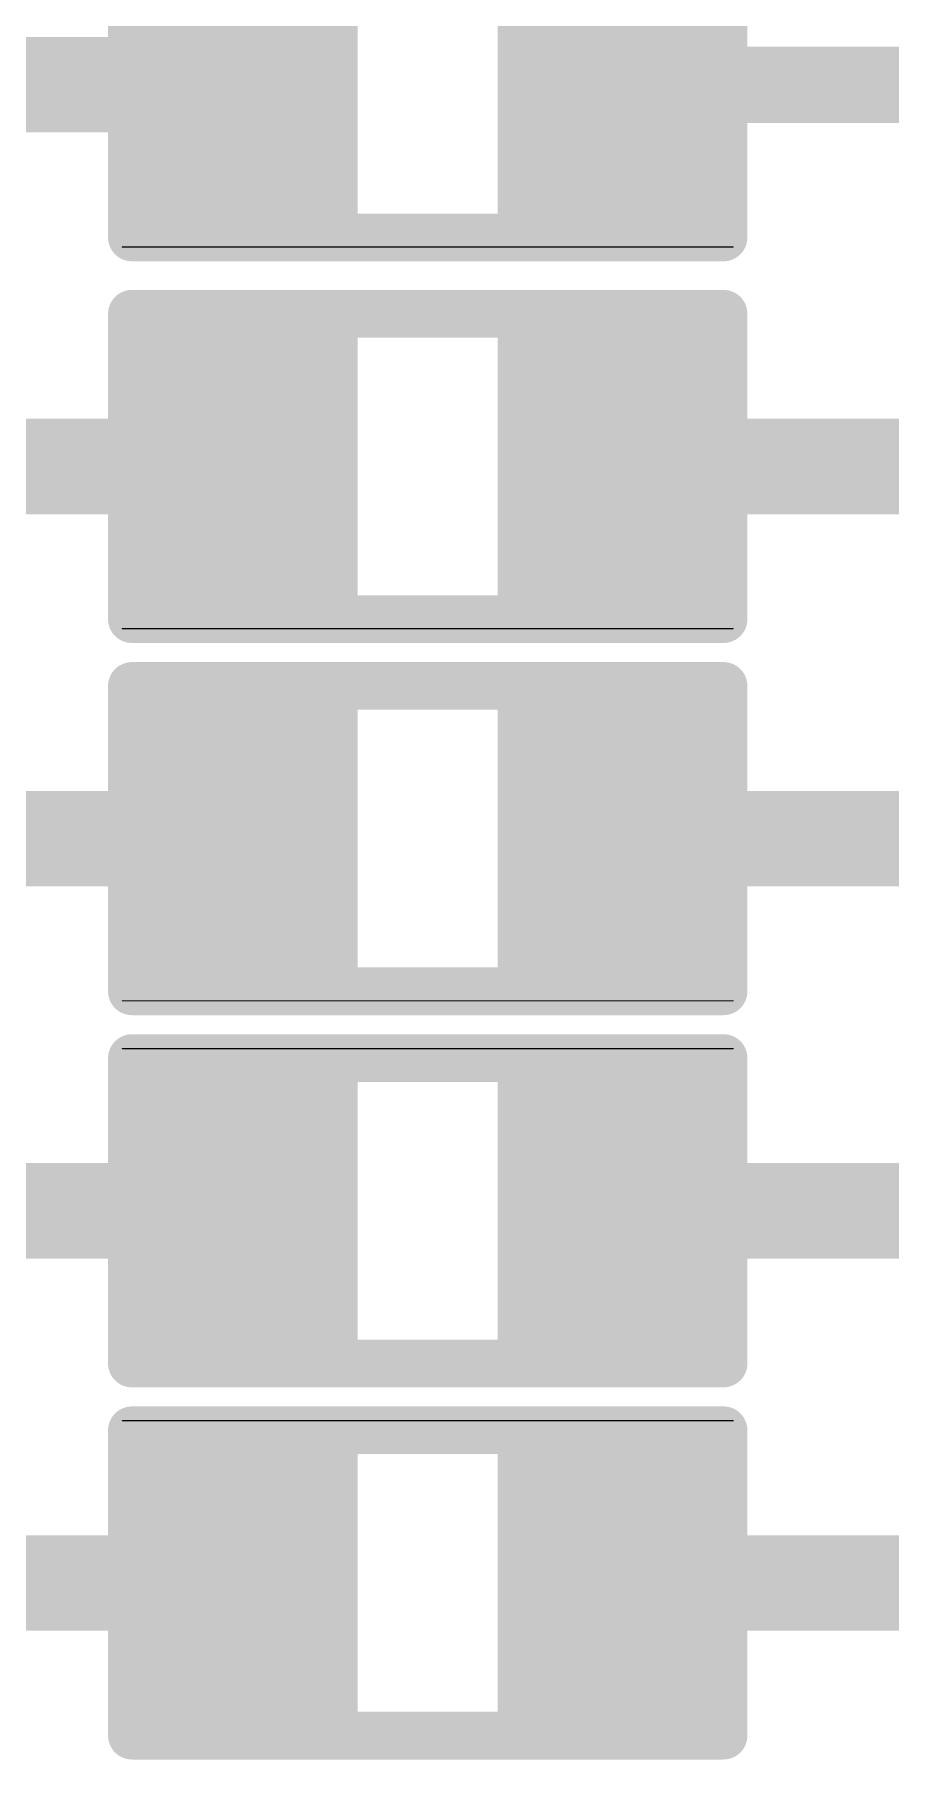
# Model space of a CAD drawing. Header units: inches. Extents: x -11 to 5379, y 0 to 5429.
# Drawn here: x 128.29 to 130.568, y 61.125 to 65.717 of the extents above; entities that cross this region are included whole.
import ezdxf

# ---------------------------------------------------------------- set-up
doc = ezdxf.new("R2010")
doc.units = ezdxf.units.IN
for name, color, linetype in [('Top Layer', 1, 'Continuous'), ('Top Overlay', 2, 'Continuous'), ('Top Paste', 8, 'Continuous'), ('Top Solder', 216, 'Continuous')]:
    doc.layers.add(name, color=color, linetype=linetype)

# ---------------------------------------------------------------- blocks, each defined once
blk = doc.blocks.new('R___0402_385')
at = {"layer": 'Top Layer'}
for points in [[(-0.6985, -0.3175), (-0.6985, 0.3175), (-0.2413, 0.3175), (-0.2413, -0.3175)], [(0.2413, -0.3175), (0.2413, 0.3175), (0.6985, 0.3175), (0.6985, -0.3175)]]:
    blk.add_hatch(color=1, dxfattribs=at).paths.add_polyline_path(points)
at = {"layer": 'Top Paste'}
for points in [[(-0.6985, -0.3175), (-0.6985, 0.3175), (-0.2413, 0.3175), (-0.2413, -0.3175)], [(0.2413, -0.3175), (0.2413, 0.3175), (0.6985, 0.3175), (0.6985, -0.3175)]]:
    blk.add_hatch(color=8, dxfattribs=at).paths.add_polyline_path(points)
at = {"layer": 'Top Solder'}
for points in [[(-0.7535, -0.3725), (-0.7535, 0.3725), (-0.1863, 0.3725), (-0.1863, -0.3725)], [(0.1863, -0.3725), (0.1863, 0.3725), (0.7535, 0.3725), (0.7535, -0.3725)]]:
    blk.add_hatch(color=216, dxfattribs=at).paths.add_polyline_path(points)
at = {"layer": 'Top Overlay'}
for points in [[(-0.7874, 0.4064, 0.127, 0.127, 0), (-0.7874, -0.4064, 0.127, 0.127, 0)], [(0.7874, 0.4064, 0.127, 0.127, 0), (-0.7874, 0.4064, 0.127, 0.127, 0)], [(0.7874, 0.4064, 0.127, 0.127, 0), (0.7874, -0.4064, 0.127, 0.127, 0)], [(0.7874, -0.4064, 0.127, 0.127, 0), (-0.7874, -0.4064, 0.127, 0.127, 0)], [(0.8128, -0.4318, 0.00323, 0.00323, 0), (-0.8128, -0.4318, 0.00323, 0.00323, 0)]]:
    blk.add_lwpolyline(points, format="xyseb", dxfattribs=at)
for points in [[(-0.8191, 0.4064, 0.0635, 0.0635, 1), (-0.7556, 0.4064, 0.0635, 0.0635, 1)], [(-0.8191, 0.4064, 0.0635, 0.0635, 1), (-0.7556, 0.4064, 0.0635, 0.0635, 1)], [(0.7556, 0.4064, 0.0635, 0.0635, 1), (0.8191, 0.4064, 0.0635, 0.0635, 1)], [(0.7556, 0.4064, 0.0635, 0.0635, 1), (0.8191, 0.4064, 0.0635, 0.0635, 1)], [(-0.8191, -0.4064, 0.0635, 0.0635, 1), (-0.7556, -0.4064, 0.0635, 0.0635, 1)], [(-0.8191, -0.4064, 0.0635, 0.0635, 1), (-0.7556, -0.4064, 0.0635, 0.0635, 1)], [(0.7556, -0.4064, 0.0635, 0.0635, 1), (0.8191, -0.4064, 0.0635, 0.0635, 1)], [(0.7556, -0.4064, 0.0635, 0.0635, 1), (0.8191, -0.4064, 0.0635, 0.0635, 1)], [(-0.8136, -0.4318, 0.00161, 0.00161, 1), (-0.812, -0.4318, 0.00161, 0.00161, 1)], [(0.812, -0.4318, 0.00161, 0.00161, 1), (0.8136, -0.4318, 0.00161, 0.00161, 1)]]:
    blk.add_lwpolyline(points, format="xyseb", close=True, dxfattribs=at)
blk = doc.blocks.new('R___0402_387')
at = {"layer": 'Top Layer'}
for points in [[(-0.6985, -0.3175), (-0.6985, 0.3175), (-0.2413, 0.3175), (-0.2413, -0.3175)], [(0.2413, -0.3175), (0.2413, 0.3175), (0.6985, 0.3175), (0.6985, -0.3175)]]:
    blk.add_hatch(color=1, dxfattribs=at).paths.add_polyline_path(points)
at = {"layer": 'Top Paste'}
for points in [[(-0.6985, -0.3175), (-0.6985, 0.3175), (-0.2413, 0.3175), (-0.2413, -0.3175)], [(0.2413, -0.3175), (0.2413, 0.3175), (0.6985, 0.3175), (0.6985, -0.3175)]]:
    blk.add_hatch(color=8, dxfattribs=at).paths.add_polyline_path(points)
at = {"layer": 'Top Solder'}
for points in [[(-0.7535, -0.3725), (-0.7535, 0.3725), (-0.1863, 0.3725), (-0.1863, -0.3725)], [(0.1863, -0.3725), (0.1863, 0.3725), (0.7535, 0.3725), (0.7535, -0.3725)]]:
    blk.add_hatch(color=216, dxfattribs=at).paths.add_polyline_path(points)
at = {"layer": 'Top Overlay'}
for points in [[(-0.7874, 0.4064, 0.127, 0.127, 0), (-0.7874, -0.4064, 0.127, 0.127, 0)], [(0.7874, 0.4064, 0.127, 0.127, 0), (-0.7874, 0.4064, 0.127, 0.127, 0)], [(0.7874, 0.4064, 0.127, 0.127, 0), (0.7874, -0.4064, 0.127, 0.127, 0)], [(0.7874, -0.4064, 0.127, 0.127, 0), (-0.7874, -0.4064, 0.127, 0.127, 0)], [(0.8128, -0.4318, 0.00323, 0.00323, 0), (-0.8128, -0.4318, 0.00323, 0.00323, 0)]]:
    blk.add_lwpolyline(points, format="xyseb", dxfattribs=at)
for points in [[(-0.8191, 0.4064, 0.0635, 0.0635, 1), (-0.7556, 0.4064, 0.0635, 0.0635, 1)], [(-0.8191, 0.4064, 0.0635, 0.0635, 1), (-0.7556, 0.4064, 0.0635, 0.0635, 1)], [(0.7556, 0.4064, 0.0635, 0.0635, 1), (0.8191, 0.4064, 0.0635, 0.0635, 1)], [(0.7556, 0.4064, 0.0635, 0.0635, 1), (0.8191, 0.4064, 0.0635, 0.0635, 1)], [(-0.8191, -0.4064, 0.0635, 0.0635, 1), (-0.7556, -0.4064, 0.0635, 0.0635, 1)], [(-0.8191, -0.4064, 0.0635, 0.0635, 1), (-0.7556, -0.4064, 0.0635, 0.0635, 1)], [(0.7556, -0.4064, 0.0635, 0.0635, 1), (0.8191, -0.4064, 0.0635, 0.0635, 1)], [(0.7556, -0.4064, 0.0635, 0.0635, 1), (0.8191, -0.4064, 0.0635, 0.0635, 1)], [(-0.8136, -0.4318, 0.00161, 0.00161, 1), (-0.812, -0.4318, 0.00161, 0.00161, 1)], [(0.812, -0.4318, 0.00161, 0.00161, 1), (0.8136, -0.4318, 0.00161, 0.00161, 1)]]:
    blk.add_lwpolyline(points, format="xyseb", close=True, dxfattribs=at)
blk = doc.blocks.new('R___0402_405')
at = {"layer": 'Top Layer'}
for points in [[(-0.6985, -0.3175), (-0.6985, 0.3175), (-0.2413, 0.3175), (-0.2413, -0.3175)], [(0.2413, -0.3175), (0.2413, 0.3175), (0.6985, 0.3175), (0.6985, -0.3175)]]:
    blk.add_hatch(color=1, dxfattribs=at).paths.add_polyline_path(points)
at = {"layer": 'Top Paste'}
for points in [[(-0.6985, -0.3175), (-0.6985, 0.3175), (-0.2413, 0.3175), (-0.2413, -0.3175)], [(0.2413, -0.3175), (0.2413, 0.3175), (0.6985, 0.3175), (0.6985, -0.3175)]]:
    blk.add_hatch(color=8, dxfattribs=at).paths.add_polyline_path(points)
at = {"layer": 'Top Solder'}
for points in [[(-0.7535, -0.3725), (-0.7535, 0.3725), (-0.1863, 0.3725), (-0.1863, -0.3725)], [(0.1863, -0.3725), (0.1863, 0.3725), (0.7535, 0.3725), (0.7535, -0.3725)]]:
    blk.add_hatch(color=216, dxfattribs=at).paths.add_polyline_path(points)
at = {"layer": 'Top Overlay'}
for points in [[(-0.7874, -0.4064, 0.127, 0.127, 0), (-0.7874, 0.4064, 0.127, 0.127, 0)], [(-0.7874, 0.4064, 0.127, 0.127, 0), (0.7874, 0.4064, 0.127, 0.127, 0)], [(0.7874, -0.4064, 0.127, 0.127, 0), (0.7874, 0.4064, 0.127, 0.127, 0)], [(-0.7874, -0.4064, 0.127, 0.127, 0), (0.7874, -0.4064, 0.127, 0.127, 0)], [(-0.8128, -0.4318, 0.00323, 0.00323, 0), (0.8128, -0.4318, 0.00323, 0.00323, 0)]]:
    blk.add_lwpolyline(points, format="xyseb", dxfattribs=at)
for points in [[(-0.8191, 0.4064, 0.0635, 0.0635, 1), (-0.7556, 0.4064, 0.0635, 0.0635, 1)], [(-0.8191, 0.4064, 0.0635, 0.0635, 1), (-0.7556, 0.4064, 0.0635, 0.0635, 1)], [(0.7556, 0.4064, 0.0635, 0.0635, 1), (0.8191, 0.4064, 0.0635, 0.0635, 1)], [(0.7556, 0.4064, 0.0635, 0.0635, 1), (0.8191, 0.4064, 0.0635, 0.0635, 1)], [(-0.8191, -0.4064, 0.0635, 0.0635, 1), (-0.7556, -0.4064, 0.0635, 0.0635, 1)], [(-0.8191, -0.4064, 0.0635, 0.0635, 1), (-0.7556, -0.4064, 0.0635, 0.0635, 1)], [(0.7556, -0.4064, 0.0635, 0.0635, 1), (0.8191, -0.4064, 0.0635, 0.0635, 1)], [(0.7556, -0.4064, 0.0635, 0.0635, 1), (0.8191, -0.4064, 0.0635, 0.0635, 1)], [(-0.8136, -0.4318, 0.00161, 0.00161, 1), (-0.812, -0.4318, 0.00161, 0.00161, 1)], [(0.812, -0.4318, 0.00161, 0.00161, 1), (0.8136, -0.4318, 0.00161, 0.00161, 1)]]:
    blk.add_lwpolyline(points, format="xyseb", close=True, dxfattribs=at)
blk = doc.blocks.new('R___0402_407')
at = {"layer": 'Top Layer'}
for points in [[(-0.6985, -0.3175), (-0.6985, 0.3175), (-0.2413, 0.3175), (-0.2413, -0.3175)], [(0.2413, -0.3175), (0.2413, 0.3175), (0.6985, 0.3175), (0.6985, -0.3175)]]:
    blk.add_hatch(color=1, dxfattribs=at).paths.add_polyline_path(points)
at = {"layer": 'Top Paste'}
for points in [[(-0.6985, -0.3175), (-0.6985, 0.3175), (-0.2413, 0.3175), (-0.2413, -0.3175)], [(0.2413, -0.3175), (0.2413, 0.3175), (0.6985, 0.3175), (0.6985, -0.3175)]]:
    blk.add_hatch(color=8, dxfattribs=at).paths.add_polyline_path(points)
at = {"layer": 'Top Solder'}
for points in [[(-0.7535, -0.3725), (-0.7535, 0.3725), (-0.1863, 0.3725), (-0.1863, -0.3725)], [(0.1863, -0.3725), (0.1863, 0.3725), (0.7535, 0.3725), (0.7535, -0.3725)]]:
    blk.add_hatch(color=216, dxfattribs=at).paths.add_polyline_path(points)
at = {"layer": 'Top Overlay'}
for points in [[(-0.7874, -0.4064, 0.127, 0.127, 0), (-0.7874, 0.4064, 0.127, 0.127, 0)], [(-0.7874, 0.4064, 0.127, 0.127, 0), (0.7874, 0.4064, 0.127, 0.127, 0)], [(0.7874, -0.4064, 0.127, 0.127, 0), (0.7874, 0.4064, 0.127, 0.127, 0)], [(-0.7874, -0.4064, 0.127, 0.127, 0), (0.7874, -0.4064, 0.127, 0.127, 0)], [(-0.8128, -0.4318, 0.00323, 0.00323, 0), (0.8128, -0.4318, 0.00323, 0.00323, 0)]]:
    blk.add_lwpolyline(points, format="xyseb", dxfattribs=at)
for points in [[(-0.8191, 0.4064, 0.0635, 0.0635, 1), (-0.7556, 0.4064, 0.0635, 0.0635, 1)], [(-0.8191, 0.4064, 0.0635, 0.0635, 1), (-0.7556, 0.4064, 0.0635, 0.0635, 1)], [(0.7556, 0.4064, 0.0635, 0.0635, 1), (0.8191, 0.4064, 0.0635, 0.0635, 1)], [(0.7556, 0.4064, 0.0635, 0.0635, 1), (0.8191, 0.4064, 0.0635, 0.0635, 1)], [(-0.8191, -0.4064, 0.0635, 0.0635, 1), (-0.7556, -0.4064, 0.0635, 0.0635, 1)], [(-0.8191, -0.4064, 0.0635, 0.0635, 1), (-0.7556, -0.4064, 0.0635, 0.0635, 1)], [(0.7556, -0.4064, 0.0635, 0.0635, 1), (0.8191, -0.4064, 0.0635, 0.0635, 1)], [(0.7556, -0.4064, 0.0635, 0.0635, 1), (0.8191, -0.4064, 0.0635, 0.0635, 1)], [(-0.8136, -0.4318, 0.00161, 0.00161, 1), (-0.812, -0.4318, 0.00161, 0.00161, 1)], [(0.812, -0.4318, 0.00161, 0.00161, 1), (0.8136, -0.4318, 0.00161, 0.00161, 1)]]:
    blk.add_lwpolyline(points, format="xyseb", close=True, dxfattribs=at)
blk = doc.blocks.new('R___0402_411')
at = {"layer": 'Top Layer'}
for points in [[(-0.6985, -0.3175), (-0.6985, 0.3175), (-0.2413, 0.3175), (-0.2413, -0.3175)], [(0.2413, -0.3175), (0.2413, 0.3175), (0.6985, 0.3175), (0.6985, -0.3175)]]:
    blk.add_hatch(color=1, dxfattribs=at).paths.add_polyline_path(points)
at = {"layer": 'Top Paste'}
for points in [[(-0.6985, -0.3175), (-0.6985, 0.3175), (-0.2413, 0.3175), (-0.2413, -0.3175)], [(0.2413, -0.3175), (0.2413, 0.3175), (0.6985, 0.3175), (0.6985, -0.3175)]]:
    blk.add_hatch(color=8, dxfattribs=at).paths.add_polyline_path(points)
at = {"layer": 'Top Solder'}
for points in [[(-0.7535, -0.3725), (-0.7535, 0.3725), (-0.1863, 0.3725), (-0.1863, -0.3725)], [(0.1863, -0.3725), (0.1863, 0.3725), (0.7535, 0.3725), (0.7535, -0.3725)]]:
    blk.add_hatch(color=216, dxfattribs=at).paths.add_polyline_path(points)
at = {"layer": 'Top Overlay'}
for points in [[(-0.7874, -0.4064, 0.127, 0.127, 0), (-0.7874, 0.4064, 0.127, 0.127, 0)], [(-0.7874, 0.4064, 0.127, 0.127, 0), (0.7874, 0.4064, 0.127, 0.127, 0)], [(0.7874, -0.4064, 0.127, 0.127, 0), (0.7874, 0.4064, 0.127, 0.127, 0)], [(-0.7874, -0.4064, 0.127, 0.127, 0), (0.7874, -0.4064, 0.127, 0.127, 0)], [(-0.8128, -0.4318, 0.00323, 0.00323, 0), (0.8128, -0.4318, 0.00323, 0.00323, 0)]]:
    blk.add_lwpolyline(points, format="xyseb", dxfattribs=at)
for points in [[(-0.8191, 0.4064, 0.0635, 0.0635, 1), (-0.7556, 0.4064, 0.0635, 0.0635, 1)], [(-0.8191, 0.4064, 0.0635, 0.0635, 1), (-0.7556, 0.4064, 0.0635, 0.0635, 1)], [(0.7556, 0.4064, 0.0635, 0.0635, 1), (0.8191, 0.4064, 0.0635, 0.0635, 1)], [(0.7556, 0.4064, 0.0635, 0.0635, 1), (0.8191, 0.4064, 0.0635, 0.0635, 1)], [(-0.8191, -0.4064, 0.0635, 0.0635, 1), (-0.7556, -0.4064, 0.0635, 0.0635, 1)], [(-0.8191, -0.4064, 0.0635, 0.0635, 1), (-0.7556, -0.4064, 0.0635, 0.0635, 1)], [(0.7556, -0.4064, 0.0635, 0.0635, 1), (0.8191, -0.4064, 0.0635, 0.0635, 1)], [(0.7556, -0.4064, 0.0635, 0.0635, 1), (0.8191, -0.4064, 0.0635, 0.0635, 1)], [(-0.8136, -0.4318, 0.00161, 0.00161, 1), (-0.812, -0.4318, 0.00161, 0.00161, 1)], [(0.812, -0.4318, 0.00161, 0.00161, 1), (0.8136, -0.4318, 0.00161, 0.00161, 1)]]:
    blk.add_lwpolyline(points, format="xyseb", close=True, dxfattribs=at)

msp = doc.modelspace()

# ---------------------------------------------------------------- linework, layer by layer
at = {"layer": 'Top Layer'}
for points in [[(127.3175, 65.5828, 0.254, 0.254, 0), (128.8668, 65.5828, 0.254, 0.254, 0)], [(129.8066, 65.5828, 0.2032, 0.2032, 0), (131.9843, 65.5828, 0.2032, 0.2032, 0)], [(127.0683, 64.5668, 0.254, 0.254, 0), (128.8668, 64.5668, 0.254, 0.254, 0)], [(129.8066, 64.5668, 0.254, 0.254, 0), (131.1794, 64.5668, 0.254, 0.254, 0)], [(126.8016, 63.5762, 0.254, 0.254, 0), (128.8668, 63.5762, 0.254, 0.254, 0)], [(129.8066, 63.5762, 0.254, 0.254, 0), (131.1794, 63.5762, 0.254, 0.254, 0)], [(117.5882, 62.5856, 0.254, 0.254, 0), (128.8668, 62.5856, 0.254, 0.254, 0)], [(129.8066, 62.5856, 0.254, 0.254, 0), (131.1794, 62.5856, 0.254, 0.254, 0)], [(117.6448, 61.595, 0.254, 0.254, 0), (128.8668, 61.595, 0.254, 0.254, 0)], [(129.8066, 61.595, 0.254, 0.254, 0), (131.1794, 61.595, 0.254, 0.254, 0)]]:
    msp.add_lwpolyline(points, format="xyseb", dxfattribs=at)
for points in [[(128.8033, 65.5828, 0.127, 0.127, 1), (128.9303, 65.5828, 0.127, 0.127, 1)], [(129.7558, 65.5828, 0.1016, 0.1016, 1), (129.8574, 65.5828, 0.1016, 0.1016, 1)], [(128.8033, 64.5668, 0.127, 0.127, 1), (128.9303, 64.5668, 0.127, 0.127, 1)], [(129.7431, 64.5668, 0.127, 0.127, 1), (129.8701, 64.5668, 0.127, 0.127, 1)], [(128.8033, 63.5762, 0.127, 0.127, 1), (128.9303, 63.5762, 0.127, 0.127, 1)], [(129.7431, 63.5762, 0.127, 0.127, 1), (129.8701, 63.5762, 0.127, 0.127, 1)], [(128.8033, 62.5856, 0.127, 0.127, 1), (128.9303, 62.5856, 0.127, 0.127, 1)], [(129.7431, 62.5856, 0.127, 0.127, 1), (129.8701, 62.5856, 0.127, 0.127, 1)], [(128.8033, 61.595, 0.127, 0.127, 1), (128.9303, 61.595, 0.127, 0.127, 1)], [(129.7431, 61.595, 0.127, 0.127, 1), (129.8701, 61.595, 0.127, 0.127, 1)]]:
    msp.add_lwpolyline(points, format="xyseb", close=True, dxfattribs=at)

# ---------------------------------------------------------------- block references
for name, p in [('R___0402_411', (129.3367, 65.5828)), ('R___0402_407', (129.3367, 64.5668)), ('R___0402_405', (129.3367, 63.5762))]:
    msp.add_blockref(name, p)
at = {"rotation": 180}
for name, p in [('R___0402_387', (129.3367, 62.5856)), ('R___0402_385', (129.3367, 61.595))]:
    msp.add_blockref(name, p, dxfattribs=at)

doc.saveas('drawing.dxf')
